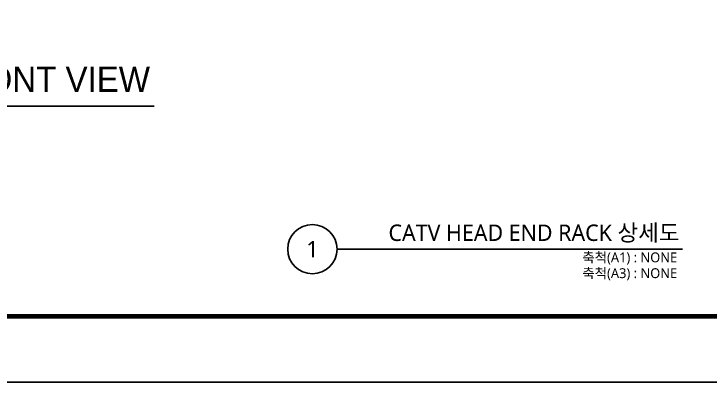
# Model space of a CAD drawing. Header units: millimetres. Extents: x 210163 to 420413, y -109 to 148391.
# Drawn here: x 277201 to 330105, y -109 to 27895 of the extents above; entities that cross this region are included whole.
import ezdxf
from ezdxf.enums import TextEntityAlignment as Align

# ---------------------------------------------------------------- set-up
doc = ezdxf.new("R2010")
doc.units = ezdxf.units.MM
doc.header["$LTSCALE"] = 50
doc.header["$MEASUREMENT"] = 0
doc.linetypes.add('CONTINOUS', pattern=[0])
doc.layers.get('0').update_dxf_attribs({"linetype": 'CONTINUOUS'})
for name, color, linetype in [('001dmp-FORM', 253, 'CONTINUOUS'), ('003dmp-TIT', 253, 'CONTINUOUS'), ('CABLE', 2, 'CONTINUOUS')]:
    doc.layers.add(name, color=color, linetype=linetype)
doc.styles.add('sukwoo', font='malgun.ttf')
doc.styles.add('큰글씨', font='H2GTRM_0.TTF', dxfattribs={"height": 600})

# ---------------------------------------------------------------- blocks, each defined once
blk = doc.blocks.new('FORM_ELEC_SUKWOO$0$')
at = {"layer": '001dmp-FORM', "color": 30}
blk.add_lwpolyline([(161727, 114228), (0, 114228), (0, 0), (161727, 0)], close=True, dxfattribs=at)
at = {"layer": '001dmp-FORM', "const_width": 288}
blk.add_lwpolyline([(5769, 3846), (5769, 110382), (157881, 110382), (157881, 3846)], close=True, dxfattribs=at)
blk = doc.blocks.new('FORM_ELEC_SUKWOO')
at = {"layer": '001dmp-FORM'}
blk.add_blockref('FORM_ELEC_SUKWOO$0$', (12, -1), dxfattribs=at)

msp = doc.modelspace()

# ---------------------------------------------------------------- linework, layer by layer
at = {"color": 2, "lineweight": -3}
msp.add_line((270962, 20890), (287864, 20890), dxfattribs=at)
at = {"layer": '003dmp-TIT', "color": 2}
msp.add_line((301756, 10000), (328003, 10000), dxfattribs=at)
msp.add_circle((299881, 10000), 1875, dxfattribs=at)

# ---------------------------------------------------------------- block references
at = {"color": 4, "xscale": 1.300026812119367, "yscale": 1.300026812119367, "zscale": 1.300026812119367}
msp.add_blockref('FORM_ELEC_SUKWOO', (210147, -108), dxfattribs=at)

# ---------------------------------------------------------------- texts
at = {"layer": '003dmp-TIT', "color": 2, "style": 'sukwoo'}
msp.add_text('CATV HEAD END RACK 상세도', height=1250, dxfattribs=at).set_placement((327777, 10250), align=Align.BOTTOM_RIGHT)
msp.add_text('1', height=1250, dxfattribs=at).set_placement((299881, 10000), align=Align.MIDDLE_CENTER)
at = {"layer": '003dmp-TIT', "color": 3, "style": 'sukwoo'}
for s, p in [('축척(A1) : NONE', (327605, 9750)), ('축척(A3) : NONE', (327605, 8550))]:
    msp.add_text(s, height=750, dxfattribs=at).set_placement(p, align=Align.TOP_RIGHT)
at = {"layer": 'CABLE', "linetype": 'CONTINOUS', "style": '큰글씨'}
msp.add_text('FRONT VIEW', height=1920, dxfattribs=at).set_placement((271775, 21960))

doc.saveas('drawing.dxf')
